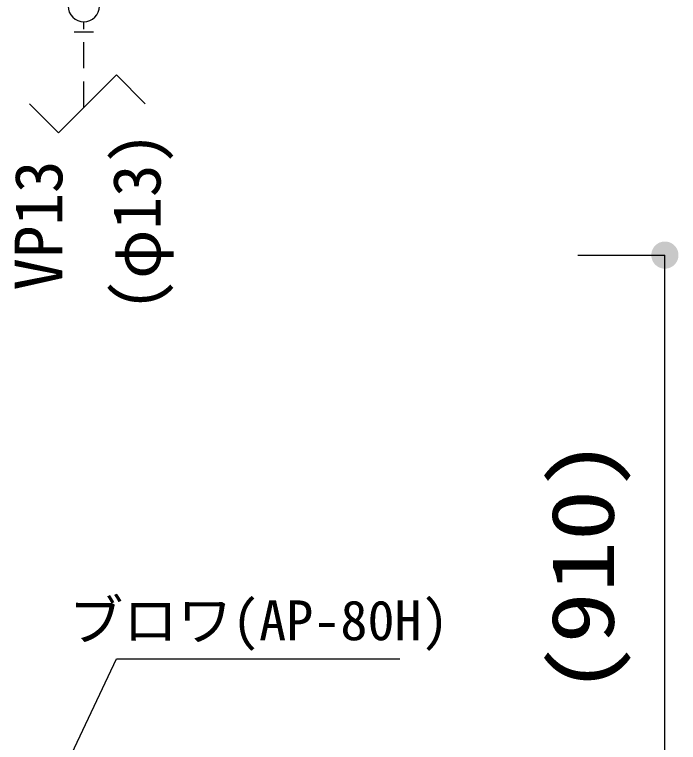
# Model space of a CAD drawing. Units: millimetres, scale not verified. Extents: x -8910 to 8910, y -6308 to 6308.
# Drawn here: x 408 to 1324, y 3771 to 4776 of the extents above; entities that cross this region are included whole.
import ezdxf
from ezdxf.enums import TextEntityAlignment as Align

# ---------------------------------------------------------------- set-up
doc = ezdxf.new("R2010")
doc.units = ezdxf.units.MM
doc.header["$LTSCALE"] = 30
doc.linetypes.add('DASHED1', pattern=[1.8, 1.2, -0.6])
for name, color, linetype, lineweight in [('0-4_製作', 4, 'Continuous', 25), ('0-8_07', 3, 'Continuous', 25), ('1-2_00クル-フ-6寸法', 132, 'Continuous', 25)]:
    doc.layers.add(name, color=color, linetype=linetype, lineweight=lineweight)
doc.styles.add('ＭＳ ゴシック', font='')
doc.styles.get('ＭＳ ゴシック').set_extended_font_data('MS Gothic')

msp = doc.modelspace()

# ---------------------------------------------------------------- linework, layer by layer
at = {"layer": '0-4_製作'}
for p, q in [((473.2, 3727.57), (548.23, 3886.6)), ((548.23, 3886.6), (939.5, 3886.6))]:
    msp.add_line(p, q, dxfattribs=at)
at = {"layer": '0-8_07', "color": 6, "linetype": 'DASHED1'}
msp.add_line((503.2, 4647.84), (503.2, 4766.04), dxfattribs=at)
at = {"layer": '0-8_07', "color": 6}
msp.add_line((516.7, 4751.64), (489.7, 4751.64), dxfattribs=at)
at = {"layer": '0-8_07', "color": 7}
msp.add_lwpolyline([(428.12, 4652.76), (468.12, 4612.76), (548.12, 4692.76), (588.12, 4652.76)], dxfattribs=at)
at = {"layer": '0-8_07', "color": 6}
msp.add_arc((503.2, 4787.64), 21.6, 135, 45, dxfattribs=at)
at = {"layer": '1-2_00クル-フ-6寸法', "color": 4}
for p in [(1185.39, 4444.02), (1305.39, 3532.02)]:
    msp.add_line(p, (1305.39, 4444.02), dxfattribs=at)
at = {"layer": '1-2_00クル-フ-6寸法'}
for points in [[(1305.39, 4444.02), (1296.35, 4460.45), (1298.49, 4461.46)], [(1305.39, 4444.02), (1298.49, 4461.46), (1300.72, 4462.18)], [(1305.39, 4444.02), (1300.72, 4462.18), (1303.04, 4462.63)], [(1305.39, 4444.02), (1303.04, 4462.63), (1305.39, 4462.77)], [(1305.39, 4444.02), (1305.39, 4462.77), (1307.74, 4462.63)], [(1305.39, 4444.02), (1307.74, 4462.63), (1310.05, 4462.18)], [(1305.39, 4444.02), (1310.05, 4462.18), (1312.29, 4461.46)], [(1305.39, 4444.02), (1312.29, 4461.46), (1314.42, 4460.45)], [(1305.39, 4444.02), (1287.56, 4449.82), (1288.42, 4452.01)], [(1305.39, 4444.02), (1288.42, 4452.01), (1289.56, 4454.07)], [(1305.39, 4444.02), (1289.56, 4454.07), (1290.94, 4455.97)], [(1305.39, 4444.02), (1290.94, 4455.97), (1292.55, 4457.69)], [(1305.39, 4444.02), (1292.55, 4457.69), (1294.37, 4459.19)], [(1305.39, 4444.02), (1294.37, 4459.19), (1296.35, 4460.45)], [(1305.39, 4444.02), (1314.42, 4460.45), (1316.41, 4459.19)], [(1305.39, 4444.02), (1316.41, 4459.19), (1318.22, 4457.69)], [(1305.39, 4444.02), (1318.22, 4457.69), (1319.83, 4455.97)], [(1305.39, 4444.02), (1319.83, 4455.97), (1321.22, 4454.07)], [(1305.39, 4444.02), (1321.22, 4454.07), (1322.35, 4452.01)], [(1305.39, 4444.02), (1322.35, 4452.01), (1323.22, 4449.82)], [(1305.39, 4444.02), (1286.67, 4445.2), (1286.97, 4447.54)], [(1305.39, 4444.02), (1286.67, 4442.85), (1286.67, 4445.2)], [(1305.39, 4444.02), (1286.97, 4440.51), (1286.67, 4442.85)], [(1305.39, 4444.02), (1286.97, 4447.54), (1287.56, 4449.82)], [(1305.39, 4444.02), (1287.56, 4438.23), (1286.97, 4440.51)], [(1305.39, 4444.02), (1288.42, 4436.04), (1287.56, 4438.23)], [(1305.39, 4444.02), (1289.56, 4433.98), (1288.42, 4436.04)], [(1305.39, 4444.02), (1290.94, 4432.07), (1289.56, 4433.98)], [(1305.39, 4444.02), (1292.55, 4430.35), (1290.94, 4432.07)], [(1305.39, 4444.02), (1294.37, 4428.85), (1292.55, 4430.35)], [(1305.39, 4444.02), (1296.35, 4427.59), (1294.37, 4428.85)], [(1305.39, 4444.02), (1298.49, 4426.59), (1296.35, 4427.59)], [(1305.39, 4444.02), (1300.72, 4425.86), (1298.49, 4426.59)], [(1305.39, 4444.02), (1303.04, 4425.42), (1300.72, 4425.86)], [(1305.39, 4444.02), (1305.39, 4425.27), (1303.04, 4425.42)], [(1305.39, 4444.02), (1323.22, 4449.82), (1323.81, 4447.54)], [(1305.39, 4444.02), (1323.81, 4447.54), (1324.1, 4445.2)], [(1305.39, 4444.02), (1324.1, 4445.2), (1324.1, 4442.85)], [(1305.39, 4444.02), (1307.74, 4425.42), (1305.39, 4425.27)], [(1305.39, 4444.02), (1310.05, 4425.86), (1307.74, 4425.42)], [(1305.39, 4444.02), (1312.29, 4426.59), (1310.05, 4425.86)], [(1305.39, 4444.02), (1314.42, 4427.59), (1312.29, 4426.59)], [(1305.39, 4444.02), (1316.41, 4428.85), (1314.42, 4427.59)], [(1305.39, 4444.02), (1318.22, 4430.35), (1316.41, 4428.85)], [(1305.39, 4444.02), (1319.83, 4432.07), (1318.22, 4430.35)], [(1305.39, 4444.02), (1321.22, 4433.98), (1319.83, 4432.07)], [(1305.39, 4444.02), (1322.35, 4436.04), (1321.22, 4433.98)], [(1305.39, 4444.02), (1323.22, 4438.23), (1322.35, 4436.04)], [(1305.39, 4444.02), (1323.81, 4440.51), (1323.22, 4438.23)], [(1305.39, 4444.02), (1324.1, 4442.85), (1323.81, 4440.51)]]:
    msp.add_solid(points, dxfattribs=at)

# ---------------------------------------------------------------- texts
at = {"layer": '0-8_07', "color": 4, "style": 'ＭＳ ゴシック'}
for s, p in [('(φ13)', (628.94, 4366.3)), ('VP13', (493.39, 4395.05))]:
    msp.add_text(s, height=65.98, rotation=90, dxfattribs=at).set_placement(p, align=Align.BOTTOM_LEFT)
msp.add_text('ブロワ(AP-80H)', height=54.99, dxfattribs=at).set_placement((482.75, 3895.96), align=Align.BOTTOM_LEFT)
at = {"layer": '1-2_00クル-フ-6寸法', "color": 3, "style": 'ＭＳ ゴシック', "width": 1.2}
msp.add_text('(910)', height=86.66, rotation=90, dxfattribs=at).set_placement((1260.97, 3837.17), align=Align.BOTTOM_LEFT)

doc.saveas('drawing.dxf')
